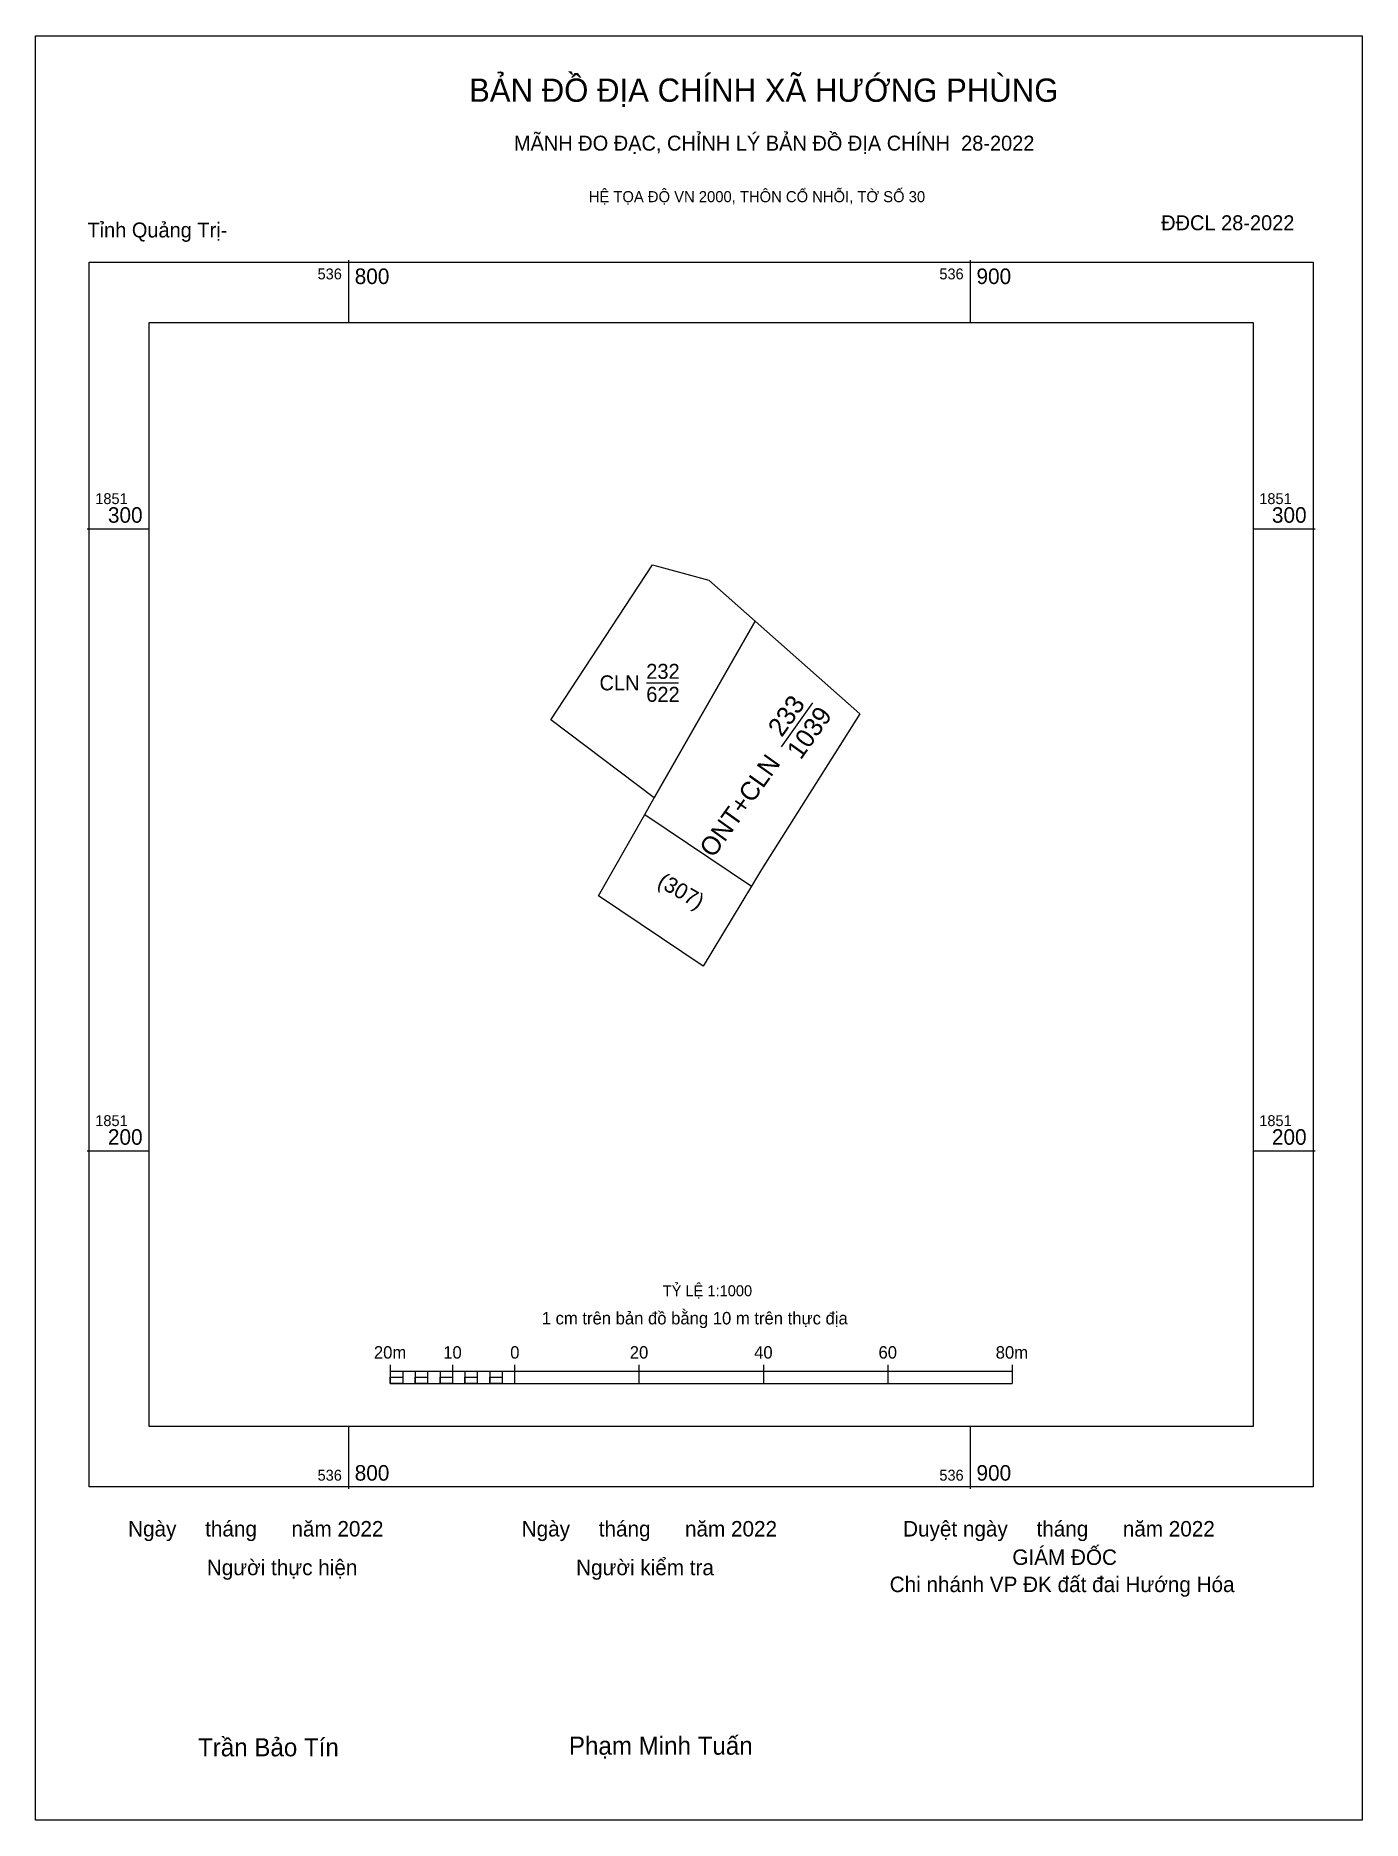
# Model space of a CAD drawing. Extents: x 536750 to 536963, y 1851092 to 1851379.
import ezdxf

# ---------------------------------------------------------------- set-up
doc = ezdxf.new("R2010")
doc.units = 0
for name, color, linetype in [('Level 10', 7, 'Continuous'), ('Level 13', 7, 'Continuous'), ('Level 15', 7, 'Continuous'), ('Level 27', 7, 'Continuous'), ('Level 50', 7, 'Continuous'), ('Level 6', 7, 'Continuous'), ('Level 62', 7, 'Continuous'), ('Level 63', 7, 'Continuous'), ('Level 9', 7, 'Continuous')]:
    doc.layers.add(name, color=color, linetype=linetype)

msp = doc.modelspace()

# ---------------------------------------------------------------- linework, layer by layer
at = {"layer": 'Level 10'}
for points in [[(536832.57, 1851269.33), (536848.9, 1851294.23), (536857.94, 1851291.79), (536865.4, 1851285.2), (536849.17, 1851256.76)], [(536849.17, 1851256.76), (536865.4, 1851285.2), (536882.26, 1851270.29), (536866.41, 1851245.24), (536864.79, 1851242.56), (536857.03, 1851229.7), (536840.19, 1851241.02), (536847.65, 1851254.1)]]:
    msp.add_lwpolyline(points, close=True, dxfattribs=at)
at = {"layer": 'Level 15'}
msp.add_lwpolyline([(536749.69, 1851379.31), (536963.05, 1851379.31), (536963.05, 1851092.39), (536749.69, 1851092.39)], close=True, dxfattribs=at)
at = {"layer": 'Level 27'}
for p, q in [((536865.4, 1851285.2), (536865.39, 1851285.2)), ((536882.26, 1851270.29), (536882.26, 1851270.29)), ((536849.17, 1851256.76), (536849.16, 1851256.77)), ((536840.19, 1851241.02), (536840.18, 1851241.01)), ((536857.03, 1851229.7), (536857.03, 1851229.69))]:
    msp.add_line(p, q, dxfattribs=at)
at = {"layer": 'Level 50'}
msp.add_line((536847.64, 1851254.08), (536864.79, 1851242.56), dxfattribs=at)
at = {"layer": 'Level 62'}
msp.add_lwpolyline([(536767.97, 1851333.2), (536945.48, 1851333.2), (536945.48, 1851155.68), (536767.97, 1851155.68)], close=True, dxfattribs=at)
at = {"layer": 'Level 63'}
for p, q in [((536800, 1851343.2), (536800, 1851333.2)), ((536900, 1851343.2), (536900, 1851333.2)), ((536757.97, 1851300), (536767.97, 1851300)), ((536945.48, 1851300), (536955.48, 1851300)), ((536757.97, 1851200), (536767.97, 1851200)), ((536945.48, 1851200), (536955.48, 1851200)), ((536806.72, 1851165.62), (536806.72, 1851162.62)), ((536806.72, 1851164.62), (536906.72, 1851164.62)), ((536808.72, 1851164.62), (536808.72, 1851162.62)), ((536810.72, 1851164.62), (536810.72, 1851162.62)), ((536812.72, 1851164.62), (536812.72, 1851162.62)), ((536814.72, 1851164.62), (536814.72, 1851162.62)), ((536816.72, 1851165.62), (536816.72, 1851162.62)), ((536816.72, 1851164.62), (536816.72, 1851162.62)), ((536818.72, 1851164.62), (536818.72, 1851162.62)), ((536820.72, 1851164.62), (536820.72, 1851162.62)), ((536822.72, 1851164.62), (536822.72, 1851162.62)), ((536824.72, 1851164.62), (536824.72, 1851162.62)), ((536826.72, 1851165.62), (536826.72, 1851162.62)), ((536826.72, 1851164.62), (536826.72, 1851162.62)), ((536846.72, 1851165.62), (536846.72, 1851162.62)), ((536866.72, 1851165.62), (536866.72, 1851162.62)), ((536886.72, 1851165.62), (536886.72, 1851162.62)), ((536906.72, 1851165.62), (536906.72, 1851162.62)), ((536806.72, 1851162.62), (536906.72, 1851162.62)), ((536800, 1851155.68), (536800, 1851145.68)), ((536900, 1851155.68), (536900, 1851145.68))]:
    msp.add_line(p, q, dxfattribs=at)
for points in [[(536758.28, 1851342.88), (536955.17, 1851342.88), (536955.17, 1851146), (536758.28, 1851146)], [(536806.72, 1851163.62), (536808.72, 1851163.62), (536808.72, 1851162.62), (536806.72, 1851162.62)], [(536806.72, 1851163.62), (536808.72, 1851163.62), (536808.72, 1851162.62), (536806.72, 1851162.62)], [(536810.72, 1851163.62), (536812.72, 1851163.62), (536812.72, 1851162.62), (536810.72, 1851162.62)], [(536814.72, 1851163.62), (536816.72, 1851163.62), (536816.72, 1851162.62), (536814.72, 1851162.62)], [(536818.72, 1851163.62), (536820.72, 1851163.62), (536820.72, 1851162.62), (536818.72, 1851162.62)], [(536822.72, 1851163.62), (536824.72, 1851163.62), (536824.72, 1851162.62), (536822.72, 1851162.62)]]:
    msp.add_lwpolyline(points, close=True, dxfattribs=at)
at = {"layer": 'Level 9'}
for p, q in [((536847.91, 1851275.27), (536853.06, 1851275.27)), ((536869.64, 1851264.96), (536874.67, 1851272.03))]:
    msp.add_line(p, q, dxfattribs=at)

# ---------------------------------------------------------------- texts
at = {"layer": 'Level 13'}
for s, p in [('CLN', (536840.37, 1851274.06)), ('232', (536847.89, 1851275.91)), ('622', (536847.89, 1851272.21))]:
    msp.add_text(s, height=2.409, dxfattribs=at).set_placement(p)
for s, height, rotation, p in [('233', 3, 54.543, (536869.68, 1851266.4)), ('1039', 3, 54.543, (536872.73, 1851262.76)), ('ONT+CLN', 3, 54.543, (536858.68, 1851246.99)), ('(307)', 2.5, 329.9625, (536849.51, 1851242.68))]:
    msp.add_text(s, height=height, rotation=rotation, dxfattribs=at).set_placement(p)
at = {"layer": 'Level 6'}
msp.add_text('TỶ LỆ 1:1000', height=1.7579, dxfattribs=at).set_placement((536850.54, 1851176.65))
at = {"layer": 'Level 63'}
for s, height, p in [('BẢN ĐỒ ĐỊA CHÍNH XÃ HƯỚNG PHÙNG', 3.7437, (536819.39, 1851368.68)), ('MÃNH ĐO ĐẠC, CHỈNH LÝ BẢN ĐỒ ĐỊA CHÍNH  28-2022', 2.4022, (536826.6, 1851360.83)), ('HỆ TỌA ĐỘ VN 2000, THÔN CỔ NHỖI, TỜ SỐ 30', 1.7782, (536838.64, 1851352.54)), ('536', 1.75, (536795.03, 1851340.13)), ('800', 2.5, (536801, 1851339.38)), ('536', 1.75, (536895.03, 1851340.13)), ('900', 2.5, (536901, 1851339.38)), ('1851', 1.75, (536759.28, 1851304)), ('1851', 1.75, (536946.48, 1851304)), ('300', 2.5, (536761.31, 1851301)), ('300', 2.5, (536948.51, 1851301)), ('1851', 1.75, (536759.28, 1851204)), ('1851', 1.75, (536946.48, 1851204)), ('200', 2.5, (536761.31, 1851201)), ('200', 2.5, (536948.51, 1851201)), ('1 cm trên bản đồ bằng 10 m trên thực địa', 2, (536831.08, 1851172.12)), ('20m', 2, (536804.09, 1851166.62)), ('10', 2, (536815.24, 1851166.62)), ('0', 2, (536826.01, 1851166.62)), ('20', 2, (536845.24, 1851166.62)), ('40', 2, (536865.24, 1851166.62)), ('60', 2, (536885.24, 1851166.62)), ('80m', 2, (536904.09, 1851166.62)), ('800', 2.5, (536801, 1851147)), ('900', 2.5, (536901, 1851147)), ('536', 1.75, (536795.03, 1851147)), ('536', 1.75, (536895.03, 1851147)), ('Ngày     tháng      năm 2022', 2.4883, (536764.56, 1851138.02)), ('Ngày     tháng      năm 2022', 2.4883, (536827.86, 1851138.02)), ('Duyệt ngày     tháng      năm 2022', 2.4883, (536889.2, 1851138.02)), ('GIÁM ĐỐC', 2.488, (536906.77, 1851133.45)), ('Người thực hiện', 2.4883, (536777.22, 1851131.8)), ('Người kiểm tra', 2.4883, (536836.61, 1851131.8)), ('Chi nhánh VP ĐK đất đai Hướng Hóa', 2.4883, (536887.04, 1851129.08)), ('Trần Bảo Tín', 2.9024, (536775.8, 1851102.68)), ('Phạm Minh Tuấn', 2.9024, (536835.45, 1851102.94))]:
    msp.add_text(s, height=height, dxfattribs=at).set_placement(p)
at = {"layer": 'Level 9'}
for s, p in [('ĐĐCL 28-2022', (536930.7, 1851348.03)), ('Tỉnh Quảng Trị-', (536758.02, 1851346.87))]:
    msp.add_text(s, height=2.4022, dxfattribs=at).set_placement(p)

doc.saveas('drawing.dxf')
